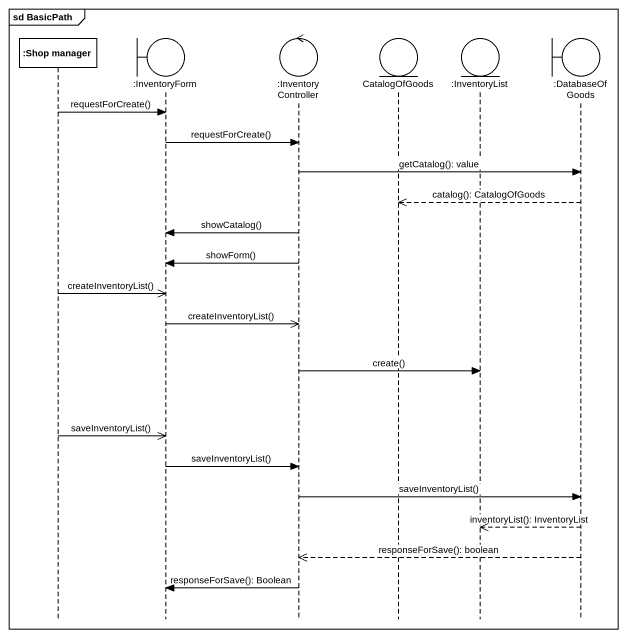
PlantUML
@startuml
mainframe sd BasicPath
hide footbox
participant ":Shop manager" as Shop_manager
boundary ":InventoryForm" as InventoryForm
control ":InventoryController" as InventoryController
entity CatalogOfGoods
entity ":InventoryList" as InventoryList
boundary ":DatabaseOfGoods" as DatabaseOfGoods

Shop_manager -> InventoryForm : requestForCreate()
InventoryForm -> InventoryController : requestForCreate()
InventoryController -> DatabaseOfGoods : getCatalog(): value
DatabaseOfGoods -->> CatalogOfGoods : catalog(): CatalogOfGoods
InventoryController -> InventoryForm : showCatalog()
InventoryController -> InventoryForm : showForm()
Shop_manager ->> InventoryForm : createInventoryList()
InventoryForm ->> InventoryController : createInventoryList()
InventoryController -> InventoryList : create()
Shop_manager ->> InventoryForm : saveInventoryList()
InventoryForm -> InventoryController : saveInventoryList()
InventoryController -> DatabaseOfGoods : saveInventoryList()
DatabaseOfGoods -->> InventoryList : inventoryList(): InventoryList
DatabaseOfGoods -->> InventoryController : responseForSave(): boolean
InventoryController -> InventoryForm : responseForSave(): Boolean
@enduml
